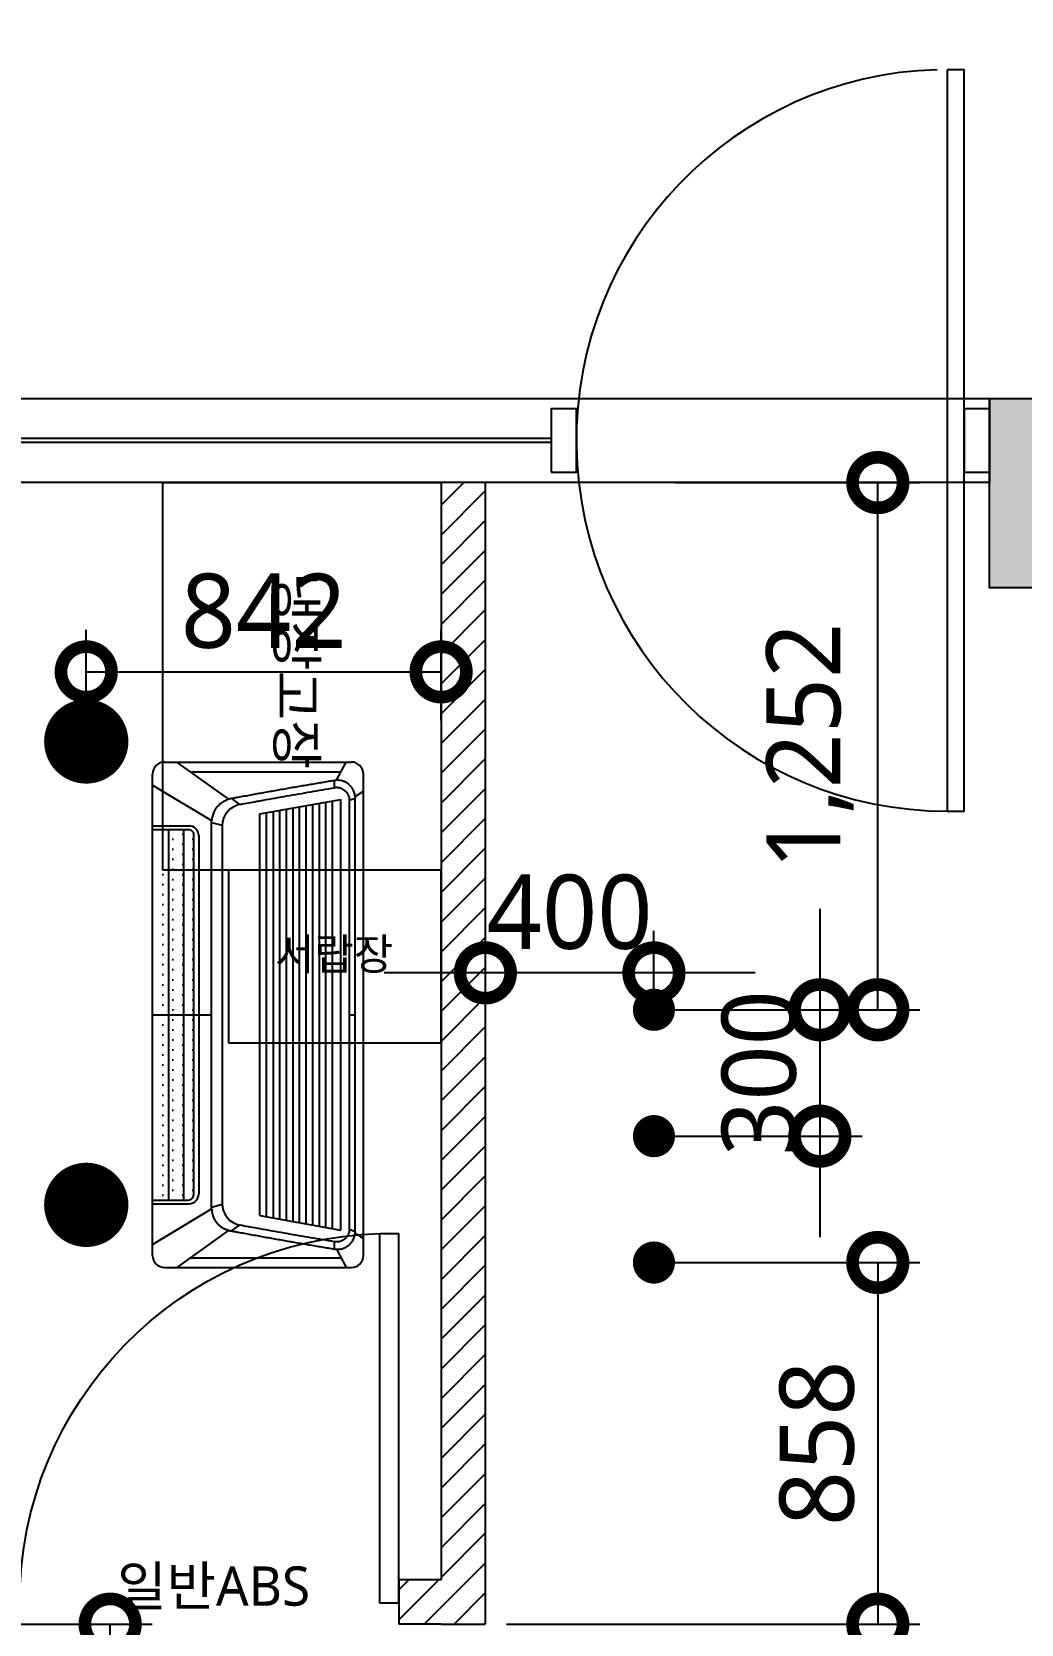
# Model space of a CAD drawing. Header units: metres. Extents: x 11578468 to 47831421, y -58341524 to -14256839.
# Drawn here: x 23747682 to 23750029, y -29037011 to -29033231 of the extents above; entities that cross this region are included whole.
import ezdxf
from ezdxf.enums import TextEntityAlignment as Align

# ---------------------------------------------------------------- set-up
doc = ezdxf.new("R2010")
doc.units = ezdxf.units.M
doc.header["$LTSCALE"] = 50
doc.header["$MEASUREMENT"] = 0
doc.layers.get('0').update_dxf_attribs({"linetype": 'CONTINUOUS'})
doc.layers.get('DEFPOINTS').update_dxf_attribs({"linetype": 'CONTINUOUS'})
doc.layers.add('002_전_다운라이트', color=40, linetype='CONTINUOUS', lineweight=9)
for name, color, linetype in [('03-TEXT', 3, 'CONTINUOUS'), ('CO-DOOR', 8, 'CONTINUOUS'), ('DVM_INDOOR', 7, 'CONTINUOUS'), ('S-DIM', 7, 'CONTINUOUS'), ('wall', 3, 'CONTINUOUS')]:
    doc.layers.add(name, color=color, linetype=linetype)
doc.styles.add('DAWIN', font='NanumSquareR.ttf')
doc.styles.add('맑은 고딕', font='malgun.ttf')
doc.dimstyles.new('80', dxfattribs={"dimscale": 80, "dimtxt": 2.2, "dimasz": 3, "dimexe": 1.25, "dimexo": 0.625, "dimtad": 1, "dimdec": 0, "dimzin": 0, "dimdsep": 46, "dimlunit": 6, "dimtxsty": 'DAWIN', "dimblk1": 'DOTSMALL', "dimblk2": 'DOTSMALL', "dimsah": 1, "dimcen": 0.001, "dimclrd": 1, "dimclre": 1, "dimclrt": 3, "dimadec": 0, "dimazin": 0, "dimtfac": 1, "dimtdec": 0, "dimtix": 1, "dimtmove": 2, "dimatfit": 3, "dimldrblk": 'DOTSMALL', "dimfxl": 1.25, "dimtolj": 1, "dimtzin": 0, "dimarcsym": 0})

# ---------------------------------------------------------------- blocks, each defined once
blk = doc.blocks.new('슬하_전기')
at = {"layer": 'CO-DOOR'}
h = blk.add_hatch(color=256, dxfattribs=at)
h.dxf.hatch_style = 1
h.paths.add_polyline_path([(11573349.8, -14326146.7), (11557549.8, -14326146.7), (11557549.8, -14341751.7), (11557749.8, -14341751.7), (11557749.8, -14341136.7), (11557909.8, -14341136.7), (11557909.8, -14340351.7), (11557749.8, -14340351.7), (11557749.8, -14330996.7), (11560649.8, -14330996.7), (11560649.8, -14330796.7), (11557749.8, -14330796.7), (11557749.8, -14326346.7), (11560449.8, -14326346.7), (11560449.8, -14329796.7), (11560649.8, -14329796.7), (11560649.8, -14326346.7), (11565749.8, -14326346.7), (11565749.8, -14329396.7), (11565949.8, -14329396.7), (11565949.8, -14326346.7), (11569149.8, -14326346.7), (11569149.8, -14329396.7), (11569349.8, -14329396.7), (11569349.8, -14328646.7), (11569949.8, -14328646.7), (11569949.8, -14328557.2), (11569939.8, -14328557.2), (11569939.8, -14328517.2), (11569949.8, -14328446.7), (11569349.8, -14328446.7), (11569349.8, -14326346.7), (11571549.8, -14326346.7), (11571549.8, -14328446.7), (11570949.8, -14328446.7), (11570949.8, -14328517.2), (11570959.8, -14328517.2), (11570959.8, -14328571.7), (11570949.8, -14328571.7), (11570949.8, -14328646.7), (11571749.8, -14328646.7), (11571749.8, -14328151.7), (11574897.8, -14328151.7), (11574897.8, -14327746.7), (11571749.8, -14327746.7), (11571749.8, -14326346.7), (11573349.8, -14326346.7)])
h.paths.add_polyline_path([(11565549.8, -14330996.7), (11570049.8, -14330996.7), (11570049.8, -14330796.7), (11564799.8, -14330796.7), (11564799.8, -14330821.7), (11564799.8, -14330971.7), (11564799.8, -14330996.7), (11564799.8, -14331246.7), (11565549.8, -14331246.7)], flags=17)
h.paths.add_polyline_path([(11571829.8, -14330796.7), (11571549.8, -14330796.7), (11571049.8, -14330796.7), (11571049.8, -14330996.7), (11571049.8, -14331306.7), (11571829.8, -14331306.7)], flags=17)
h.paths.add_polyline_path([(11578227.8, -14326146.7), (11577349.8, -14326146.7), (11577349.8, -14326346.7), (11577349.8, -14326946.7), (11578027.8, -14326946.7), (11578027.8, -14327746.7), (11577547.8, -14327746.7), (11577547.8, -14328046.7), (11578027.8, -14328046.7), (11578027.8, -14328046.7), (11578227.8, -14328046.7)])
h.paths.add_polyline_path([(11578227.8, -14328896.7), (11578077.8, -14328896.7), (11578027.8, -14328896.7), (11578027.8, -14329646.7), (11578227.8, -14329646.7)])
h.paths.add_polyline_path([(11578227.8, -14330196.7), (11578077.8, -14330196.7), (11578027.8, -14330196.7), (11578027.8, -14330355.7), (11577465.8, -14330355.7), (11577465.8, -14331196.7), (11578027.8, -14331196.7), (11578027.8, -14331296.7), (11578227.8, -14331296.7)])
h.paths.add_polyline_path([(11578227.8, -14332526.7), (11578077.8, -14332526.7), (11578027.8, -14332526.7), (11578027.8, -14333091.7), (11578227.8, -14333091.7)])
h.paths.add_polyline_path([(11577949.8, -14337701.7), (11577349.8, -14337701.7), (11577349.8, -14338401.7), (11577949.8, -14338401.7)])
h.paths.add_polyline_path([(11572906.8, -14340321.7), (11572426.8, -14340321.7), (11572426.8, -14341101.7), (11572906.8, -14341101.7)], flags=17)
h.paths.add_polyline_path([(11565399.8, -14340036.7), (11564914.8, -14340036.7), (11564914.8, -14340811.7), (11565399.8, -14340811.7)], flags=17)
h = blk.add_hatch(dxfattribs=at)
h.set_pattern_fill('_USER', color=256, scale=50, angle=45, pattern_type=0)
h.set_pattern_definition([(45, (35200, -25360), (-35.35533906, 35.35533906), [])])
h.paths.add_polyline_path([(11563603.8, -14330996.7), (11563498.8, -14330996.7), (11563498.8, -14333601.7), (11563398.8, -14333601.7), (11563398.8, -14333706.7), (11563498.8, -14333706.7), (11563603.8, -14333706.7)])
h.paths.add_polyline_path([(11559696, -14329805.8), (11559995, -14329805.8), (11559995, -14329603.3), (11559696, -14329603.3)])
h.paths.add_polyline_path([(11567716.8, -14333601.7), (11567616.8, -14333601.7), (11567616.8, -14333706.7), (11567716.8, -14333706.7), (11567821.8, -14333706.7), (11567821.8, -14331376.7), (11567807.3, -14331376.7, -1), (11567732.3, -14331376.7)], flags=17)
for p, q in [((11564799.8, -14330796.7), (11570049.8, -14330796.7)), ((11563759.8, -14330891.7), (11562264.8, -14330891.7)), ((11563759.8, -14330891.7), (11562264.8, -14330891.7)), ((11563759.8, -14330901.7), (11562264.8, -14330901.7)), ((11563759.8, -14330901.7), (11562264.8, -14330901.7)), ((11562838.8, -14331916.7), (11562838.8, -14330996.7)), ((11562838.8, -14330996.7), (11563498.8, -14330996.7)), ((11563498.8, -14330996.7), (11563498.8, -14333601.7)), ((11563498.8, -14330996.7), (11563498.8, -14331916.7)), ((11563603.8, -14330996.7), (11563603.8, -14333706.7)), ((11563759.8, -14330971.7), (11563759.8, -14330971.7)), ((11563498.8, -14331916.7), (11562838.8, -14331916.7)), ((11563498.8, -14331916.7), (11562994.8, -14331916.7)), ((11562994.8, -14331916.7), (11562994.8, -14332326.7)), ((11563498.8, -14332326.7), (11563498.8, -14331916.7)), ((11562994.8, -14332326.7), (11563498.8, -14332326.7)), ((11563398.8, -14333601.7), (11563398.8, -14333706.7)), ((11563498.8, -14333706.7), (11563603.8, -14333706.7))]:
    blk.add_line(p, q, dxfattribs=at)
at = {"layer": 'CO-DOOR', "extrusion": (0, 0, -1)}
for p, q in [((11563353.8, -14332779.2), (11563398.8, -14332779.2)), ((11563353.8, -14333656.7), (11563353.8, -14332779.2)), ((11563398.8, -14333656.7), (11563398.8, -14332779.2)), ((11563398.8, -14333656.7), (11563353.8, -14333656.7))]:
    blk.add_line(p, q, dxfattribs=at)
at = {"layer": 'CO-DOOR'}
for points in [[(11564699.8, -14330016.7), (11564699.8, -14331776.7), (11564739.8, -14331776.7), (11564739.8, -14330016.7)], [(11564699.8, -14330016.7), (11564699.8, -14331776.7), (11564739.8, -14331776.7), (11564739.8, -14330016.7)], [(11560649.8, -14330796.7), (11564799.8, -14330796.7), (11564799.8, -14330996.7), (11560649.8, -14330996.7)], [(11560749.8, -14330796.7), (11564799.8, -14330796.7), (11564799.8, -14330996.7), (11560749.8, -14330996.7)], [(11563759.8, -14330971.7), (11563819.8, -14330971.7), (11563819.8, -14330821.7), (11563759.8, -14330821.7)], [(11563759.8, -14330971.7), (11563819.8, -14330971.7), (11563819.8, -14330821.7), (11563759.8, -14330821.7)], [(11564739.8, -14330971.7), (11564799.8, -14330971.7), (11564799.8, -14330821.7), (11564739.8, -14330821.7)], [(11564739.8, -14330971.7), (11564799.8, -14330971.7), (11564799.8, -14330821.7), (11564739.8, -14330821.7)]]:
    blk.add_lwpolyline(points, close=True, dxfattribs=at)
for points in [[(11565549.8, -14330996.7), (11565549.8, -14331246.7), (11564799.8, -14331246.7), (11564799.8, -14330796.7)], [(11563498.8, -14333601.7), (11563398.8, -14333601.7)], [(11563498.8, -14333706.7), (11563398.8, -14333706.7)]]:
    blk.add_lwpolyline(points, dxfattribs=at)
blk.add_arc((11564700, -14330896.5), 880.2, 91.5733, 269.9892, dxfattribs=at)
blk.add_arc((11564700, -14330896.5), 880.2, 91.5733, 269.9892, dxfattribs=at)
at = {"layer": 'CO-DOOR', "extrusion": (0, 0, -1)}
blk.add_arc((-11563376.3, -14333656.7), 877.5, 0, 88.5307, dxfattribs=at)
at = {"layer": 'CO-DOOR', "style": '맑은 고딕'}
for s, rotation, p in [('냉장고장', 270, (11563156.1, -14331443.2)), ('일반ABS', 360, (11562959.2, -14333616.2))]:
    blk.add_text(s, height=93.33, rotation=rotation, dxfattribs=at).set_placement(p, align=Align.MIDDLE_CENTER)
blk.add_text('서랍장', height=74.67, dxfattribs=at).set_placement((11563244.8, -14332115.9), align=Align.MIDDLE_CENTER)
blk = doc.blocks.new('A$C8d63ac80')
at = {"layer": '002_전_다운라이트', "const_width": 50}
blk.add_lwpolyline([(50, 75, 1), (100, 75, 1)], format="xyb", close=True, dxfattribs=at)
blk = doc.blocks.new('6dlscl')
at = {"layer": '03-TEXT', "color": 10, "const_width": 100}
blk.add_lwpolyline([(11557221.8, -14273734, 1), (11557221.8, -14273834, 1)], format="xyb", close=True, dxfattribs=at)
blk = doc.blocks.new('_DOTSMALL')
at = {"color": 0, "linetype": 'ByBlock', "const_width": 0.5}
blk.add_lwpolyline([(-0.0625, 0, 1), (0.0625, 0, 1)], format="xyb", close=True, dxfattribs=at)
blk = doc.blocks.new('*D2662')
at = {"layer": 'DEFPOINTS', "color": 0}
for p in [(23748652.8, -29034750), (23747810.8, -29034915.2), (23748652.8, -29034915.2)]:
    blk.add_point(p, dxfattribs=at)
at = {"layer": 'S-DIM', "color": 1, "lineweight": -2, "ltscale": 10}
for p, q in [((23747810.8, -29034865.2), (23747810.8, -29034650)), ((23748652.8, -29034865.2), (23748652.8, -29034650)), ((23747810.8, -29034750), (23748652.8, -29034750))]:
    blk.add_line(p, q, dxfattribs=at)
at = {"layer": 'S-DIM', "color": 1, "lineweight": -2, "xscale": 240, "yscale": 240, "zscale": 240, "rotation": 180}
blk.add_blockref('_DOTSMALL', (23747810.8, -29034750), dxfattribs=at)
at = {"layer": 'S-DIM', "color": 1, "lineweight": -2, "xscale": 240, "yscale": 240, "zscale": 240}
blk.add_blockref('_DOTSMALL', (23748652.8, -29034750), dxfattribs=at)
at = {"layer": 'S-DIM', "color": 3, "ltscale": 10, "insert": (23748231.8, -29034606.1), "char_height": 176, "attachment_point": 5, "style": 'DAWIN'}
blk.add_mtext('\\A1;842', dxfattribs=at)
blk = doc.blocks.new('*D2663')
at = {"layer": 'DEFPOINTS', "color": 0}
for p in [(23748757.8, -29035464.6), (23748757.8, -29035552.1), (23749157.8, -29035552.1)]:
    blk.add_point(p, dxfattribs=at)
at = {"layer": 'S-DIM', "color": 1, "lineweight": -2, "ltscale": 10}
for p, q in [((23748757.8, -29035502.1), (23748757.8, -29035364.6)), ((23749157.8, -29035502.1), (23749157.8, -29035364.6)), ((23749397.8, -29035464.6), (23748517.8, -29035464.6))]:
    blk.add_line(p, q, dxfattribs=at)
at = {"layer": 'S-DIM', "color": 1, "lineweight": -2, "xscale": 240, "yscale": 240, "zscale": 240}
blk.add_blockref('_DOTSMALL', (23748757.8, -29035464.6), dxfattribs=at)
at = {"layer": 'S-DIM', "color": 1, "lineweight": -2, "xscale": 240, "yscale": 240, "zscale": 240, "rotation": 180}
blk.add_blockref('_DOTSMALL', (23749157.8, -29035464.6), dxfattribs=at)
at = {"layer": 'S-DIM', "color": 3, "ltscale": 10, "insert": (23748957.8, -29035320.7), "char_height": 176, "attachment_point": 5, "style": 'DAWIN'}
blk.add_mtext('\\A1;400', dxfattribs=at)
blk = doc.blocks.new('*D2664')
at = {"layer": 'DEFPOINTS', "color": 0}
for p in [(23749157.8, -29034300.6), (23749688.9, -29034300.6), (23749157.8, -29035552.1)]:
    blk.add_point(p, dxfattribs=at)
at = {"layer": 'S-DIM', "color": 1, "lineweight": -2, "ltscale": 10}
for p, q in [((23749207.8, -29034300.6), (23749788.9, -29034300.6)), ((23749688.9, -29035552.1), (23749688.9, -29034300.6)), ((23749207.8, -29035552.1), (23749788.9, -29035552.1))]:
    blk.add_line(p, q, dxfattribs=at)
at = {"layer": 'S-DIM', "color": 1, "lineweight": -2, "xscale": 240, "yscale": 240, "zscale": 240}
for p, rotation in [((23749688.9, -29034300.6), 90), ((23749688.9, -29035552.1), 270)]:
    blk.add_blockref('_DOTSMALL', p, dxfattribs=dict(at, rotation=rotation))
at = {"layer": 'S-DIM', "color": 3, "ltscale": 10, "insert": (23749528, -29034926.3), "char_height": 176, "attachment_point": 5, "rotation": 90, "style": 'DAWIN'}
blk.add_mtext('\\A1;1,252', dxfattribs=at)
blk = doc.blocks.new('*D2665')
at = {"layer": 'DEFPOINTS', "color": 0}
for p in [(23749157.8, -29036152.1), (23748757.8, -29037010.6), (23749688.9, -29037010.6)]:
    blk.add_point(p, dxfattribs=at)
at = {"layer": 'S-DIM', "color": 1, "lineweight": -2, "ltscale": 10}
for p, q in [((23749207.8, -29036152.1), (23749788.9, -29036152.1)), ((23749688.9, -29036152.1), (23749688.9, -29037010.6)), ((23748807.8, -29037010.6), (23749788.9, -29037010.6))]:
    blk.add_line(p, q, dxfattribs=at)
at = {"layer": 'S-DIM', "color": 1, "lineweight": -2, "xscale": 240, "yscale": 240, "zscale": 240}
for p, rotation in [((23749688.9, -29036152.1), 90), ((23749688.9, -29037010.6), 270)]:
    blk.add_blockref('_DOTSMALL', p, dxfattribs=dict(at, rotation=rotation))
at = {"layer": 'S-DIM', "color": 3, "ltscale": 10, "insert": (23749545, -29036581.3), "char_height": 176, "attachment_point": 5, "rotation": 90, "style": 'DAWIN'}
blk.add_mtext('\\A1;858', dxfattribs=at)
blk = doc.blocks.new('*D2666')
at = {"layer": 'DEFPOINTS', "color": 0}
for p in [(23749157.8, -29035552.1), (23749157.8, -29035852.1), (23749551.6, -29035852.1)]:
    blk.add_point(p, dxfattribs=at)
at = {"layer": 'S-DIM', "color": 1, "lineweight": -2, "ltscale": 10}
for p, q in [((23749551.6, -29035312.1), (23749551.6, -29036092.1)), ((23749207.8, -29035552.1), (23749651.6, -29035552.1)), ((23749207.8, -29035852.1), (23749651.6, -29035852.1))]:
    blk.add_line(p, q, dxfattribs=at)
at = {"layer": 'S-DIM', "color": 1, "lineweight": -2, "xscale": 240, "yscale": 240, "zscale": 240}
for p, rotation in [((23749551.6, -29035552.1), 270), ((23749551.6, -29035852.1), 90)]:
    blk.add_blockref('_DOTSMALL', p, dxfattribs=dict(at, rotation=rotation))
at = {"layer": 'S-DIM', "color": 3, "ltscale": 10, "insert": (23749407.7, -29035702.1), "char_height": 176, "attachment_point": 5, "rotation": 90, "style": 'DAWIN'}
blk.add_mtext('\\A1;300', dxfattribs=at)
blk = doc.blocks.new('*D2670')
at = {"layer": 'DEFPOINTS', "color": 0}
for p in [(23747472.5, -29037010.6), (23747867.5, -29037010.6), (23747472.5, -29038110.5)]:
    blk.add_point(p, dxfattribs=at)
at = {"layer": 'S-DIM', "color": 1, "lineweight": -2, "ltscale": 10}
for p, q in [((23747522.5, -29037010.6), (23747967.5, -29037010.6)), ((23747867.5, -29038110.5), (23747867.5, -29037010.6)), ((23747522.5, -29038110.5), (23747967.5, -29038110.5))]:
    blk.add_line(p, q, dxfattribs=at)
at = {"layer": 'S-DIM', "color": 1, "lineweight": -2, "xscale": 240, "yscale": 240, "zscale": 240}
for p, rotation in [((23747867.5, -29037010.6), 90), ((23747867.5, -29038110.5), 270)]:
    blk.add_blockref('_DOTSMALL', p, dxfattribs=dict(at, rotation=rotation))
at = {"layer": 'S-DIM', "color": 3, "ltscale": 10, "insert": (23747706.5, -29037560.5), "char_height": 176, "attachment_point": 5, "rotation": 90, "style": 'DAWIN'}
blk.add_mtext('\\A1;1,100', dxfattribs=at)

msp = doc.modelspace()

# ---------------------------------------------------------------- hatches: boundary and pattern name
at = {"layer": 'DVM_INDOOR'}
h = msp.add_hatch(dxfattribs=at)
h.set_pattern_fill('DOTS', color=0, scale=15, angle=90)
h.set_pattern_definition([(90, (23748468.4, -29035563.976), (-23.8125, 11.90625), [0, -23.8125])])
h.paths.add_polyline_path([(23748065.3, -29035136.2, 0.414214), (23748053.3, -29035124.2), (23748041.5, -29035124.2), (23748041.5, -29036003.7), (23748053.3, -29036003.7, 0.414214), (23748065.3, -29035991.7)])
h.paths.add_polyline_path([(23748006.7, -29036003.7), (23748041.5, -29036003.7), (23748041.5, -29035124.2), (23748006.7, -29035124.2)])
h.paths.add_polyline_path([(23747968.3, -29036003.7), (23748006.7, -29036003.7), (23748006.7, -29035124.2), (23747968.3, -29035124.2)])

# ---------------------------------------------------------------- linework, layer by layer
at = {"layer": 'DVM_INDOOR', "color": 0}
for p, q in [((23747996.8, -29034964), (23748439.8, -29034964)), ((23748148.9, -29035052.4), (23748025.8, -29034964)), ((23748404.9, -29035007.3), (23748427.6, -29034964)), ((23747968.3, -29036135.5), (23747968.3, -29034992.5)), ((23748058.3, -29034987.2), (23748415.4, -29034987.2)), ((23748399.8, -29035025.1), (23748399.9, -29035007.8)), ((23748468.3, -29036135.5), (23748468.3, -29034992.5)), ((23747968.3, -29035018.5), (23748108.4, -29035102.9)), ((23748435, -29035054.8), (23748448.8, -29035049.4)), ((23748448.6, -29035045.4), (23748468.3, -29035033.1)), ((23748448.8, -29036078.6), (23748448.8, -29035049.4)), ((23748155.1, -29035050.9), (23748174.5, -29035064.7)), ((23748222.5, -29035087.1), (23748414.9, -29035052.8)), ((23748222.5, -29036040.8), (23748222.5, -29035087.1)), ((23748238.9, -29036043.8), (23748238.9, -29035084.2)), ((23748254.8, -29036046.6), (23748254.8, -29035081.4)), ((23748270.4, -29036049.4), (23748270.4, -29035078.6)), ((23748286, -29036052.1), (23748286, -29035075.8)), ((23748301.4, -29036054.9), (23748301.4, -29035073.1)), ((23748317, -29036057.7), (23748317, -29035070.3)), ((23748332.6, -29036060.5), (23748332.6, -29035067.5)), ((23748348.2, -29036063.2), (23748348.2, -29035064.7)), ((23748364, -29036066), (23748364, -29035061.9)), ((23748379.3, -29036068.8), (23748379.3, -29035059.2)), ((23748394.9, -29036071.6), (23748394.9, -29035056.4)), ((23748414.9, -29036075.1), (23748414.9, -29035052.8)), ((23748435, -29035054.8), (23748435, -29036073.1)), ((23747968.3, -29035115.5), (23748054.7, -29035115.5)), ((23748006.7, -29036003.6), (23748006.7, -29035124.2)), ((23748041.5, -29035124.2), (23748041.5, -29036003.7)), ((23748108.4, -29036025), (23748108.4, -29035103.1)), ((23748108.4, -29035107.3), (23748133.6, -29035114.2)), ((23748133.6, -29035115.5), (23748133.6, -29036012.4)), ((23748077.7, -29035138.5), (23748077.7, -29035989.6)), ((23747968.9, -29035564), (23748108.4, -29035564)), ((23748435, -29035564), (23748448.8, -29035564)), ((23747968.3, -29036012.4), (23748054.7, -29036012.4)), ((23747968.3, -29036109.5), (23748108.4, -29036025)), ((23748108.4, -29036020.7), (23748133.6, -29036013.8)), ((23748155.1, -29036077), (23748174.5, -29036063.3)), ((23748222.5, -29036040.8), (23748414.9, -29036075.1)), ((23748148.9, -29036075.5), (23748025.8, -29036164)), ((23748399.9, -29036120.1), (23748399.9, -29036102.9)), ((23748435, -29036073.1), (23748448.8, -29036078.6)), ((23748448.6, -29036082.6), (23748468.3, -29036094.9)), ((23748058.3, -29036140.8), (23748415.5, -29036140.8)), ((23748404.9, -29036120.7), (23748427.7, -29036164)), ((23747996.8, -29036164), (23748439.8, -29036164))]:
    msp.add_line(p, q, dxfattribs=at)
for points in [[(23747968.3, -29035124.2), (23748053.3, -29035124.2, -0.414214), (23748065.3, -29035136.2), (23748065.3, -29035991.8)], [(23747968.3, -29036003.7), (23748053.3, -29036003.7, 0.414214), (23748065.3, -29035991.7)]]:
    msp.add_lwpolyline(points, format="xyb", dxfattribs=at)
for centre, radius, start, end in [((23747996.8, -29034992.5), 28.5, 90, 179.9991), ((23748439.8, -29034992.5), 28.5, 359.9829, 89.9972), ((23748185.6, -29035115.5), 52, 100.4498, 180), ((23748054.7, -29035138.5), 23, 0, 90), ((23748054.7, -29035989.4), 23, 270, 0), ((23748185.6, -29036012.4), 52, 180, 259.5496), ((23747996.8, -29036135.5), 28.5, 179.9991, 270), ((23748439.8, -29036135.5), 28.5, 269.9972, 359.9829)]:
    msp.add_arc(centre, radius, start, end, dxfattribs=at)
for points, knots in [([(23748399.9, -29035007.8), (23748389.6, -29035009.5), (23748369.2, -29035013), (23748338.7, -29035018.2), (23748318.5, -29035021.7), (23748308.4, -29035023.4)], [0, 0, 0, 0, 0.334987, 0.669974, 1, 1, 1, 1]), ([(23748404.9, -29035007.3), (23748404.7, -29035007.3), (23748403, -29035007.4), (23748401.4, -29035007.6), (23748399.9, -29035007.8)], [0, 0, 0, 0, 0.101779, 1, 1, 1, 1]), ([(23748424.6, -29035011.2), (23748422.5, -29035010.2), (23748418.8, -29035008.8), (23748413.5, -29035007.7), (23748409.7, -29035007.3), (23748406.9, -29035007.2), (23748405.5, -29035007.3), (23748404.9, -29035007.3)], [0, 0, 0, 0, 0.34983, 0.57506, 0.800291, 0.912906, 1, 1, 1, 1]), ([(23748448.6, -29035045.4), (23748448.6, -29035045.2), (23748448.5, -29035044.2), (23748448.3, -29035042.5), (23748447.5, -29035038), (23748445.8, -29035032.9), (23748443.3, -29035028.2), (23748441.7, -29035025.6), (23748440.3, -29035023.8), (23748438.9, -29035022), (23748437.4, -29035020.3), (23748436, -29035019), (23748434.9, -29035017.9), (23748434, -29035017.2), (23748433.2, -29035016.4), (23748432, -29035015.5), (23748429.8, -29035014), (23748427.2, -29035012.4), (23748425.3, -29035011.4), (23748424.6, -29035011.2)], [0, 0, 0, 0, 0.01327, 0.065496, 0.117721, 0.326624, 0.431075, 0.483301, 0.535527, 0.587752, 0.639978, 0.692204, 0.718316, 0.744429, 0.770542, 0.796655, 0.84888, 0.953332, 1, 1, 1, 1]), ([(23748308.4, -29035023.4), (23748308.3, -29035023.4), (23748297.9, -29035025.2), (23748277.4, -29035028.8), (23748246.8, -29035034.2), (23748216.2, -29035039.7), (23748190.7, -29035044.4), (23748172.9, -29035047.6), (23748162.7, -29035049.5), (23748157.6, -29035050.5), (23748155.1, -29035050.9)], [0, 0, 0, 0, 0.002953, 0.202362, 0.401772, 0.601181, 0.800591, 0.900295, 0.950148, 1, 1, 1, 1]), ([(23748215.2, -29035057.2), (23748220.4, -29035056.3), (23748235, -29035053.7), (23748258.9, -29035049.4), (23748287.1, -29035044.4), (23748315.3, -29035039.5), (23748343.5, -29035034.6), (23748371.6, -29035029.8), (23748390.4, -29035026.6), (23748399.8, -29035025.1)], [0, 0, 0, 0, 0.084285, 0.236904, 0.389524, 0.542143, 0.694762, 0.847381, 1, 1, 1, 1]), ([(23748419.4, -29035028.4), (23748419.2, -29035028.3), (23748417.1, -29035027.2), (23748413.9, -29035025.9), (23748409.6, -29035025), (23748406.9, -29035024.7), (23748404.7, -29035024.6), (23748402.5, -29035024.7), (23748400.9, -29035024.9), (23748399.8, -29035025.1)], [0, 0, 0, 0, 0.029129, 0.352752, 0.514564, 0.676376, 0.757282, 0.838188, 1, 1, 1, 1]), ([(23748419.4, -29035028.4), (23748420.2, -29035028.8), (23748421.4, -29035029.6), (23748422.8, -29035030.6), (23748423.7, -29035031.3), (23748424.3, -29035031.8), (23748424.9, -29035032.3), (23748425.7, -29035033.1), (23748426.7, -29035034), (23748427.8, -29035035.2), (23748428.8, -29035036.5), (23748429.8, -29035037.8), (23748431, -29035039.7), (23748432.7, -29035043.1), (23748434, -29035046.7), (23748434.6, -29035049.9), (23748434.8, -29035051.5), (23748435, -29035053.2), (23748435, -29035054.3), (23748435, -29035054.8)], [0, 0, 0, 0, 0.083502, 0.134418, 0.159876, 0.185335, 0.210793, 0.236251, 0.287168, 0.338084, 0.389001, 0.439918, 0.490834, 0.592667, 0.796334, 0.84725, 0.898167, 0.949083, 1, 1, 1, 1]), ([(23748448.6, -29035045.4), (23748448.7, -29035046), (23748448.8, -29035047.3), (23748448.8, -29035048.6), (23748448.8, -29035049.4)], [0, 0, 0, 0, 0.427232, 1, 1, 1, 1]), ([(23748148.9, -29035052.4), (23748148.6, -29035052.5), (23748147.4, -29035052.9), (23748143.2, -29035054.4), (23748136.4, -29035057.6), (23748129.6, -29035062.4), (23748124.8, -29035066.9), (23748121.4, -29035070.6), (23748118.4, -29035074.5), (23748114.9, -29035080.1), (23748112.1, -29035086.2), (23748110.1, -29035092.5), (23748109.2, -29035096.5), (23748108.7, -29035099.8), (23748108.5, -29035101.7), (23748108.4, -29035102.8), (23748108.4, -29035103.1)], [0, 0, 0, 0, 0.016085, 0.052074, 0.196028, 0.339981, 0.411958, 0.483935, 0.555912, 0.627889, 0.771843, 0.84382, 0.915797, 0.951785, 0.987774, 1, 1, 1, 1]), ([(23748155.1, -29035050.9), (23748153.4, -29035051.2), (23748151.4, -29035051.7), (23748149.4, -29035052.3), (23748148.9, -29035052.4)], [0, 0, 0, 0, 0.783378, 1, 1, 1, 1]), ([(23748108.4, -29036025), (23748108.4, -29036025), (23748108.4, -29036025.1), (23748108.4, -29036025.3), (23748108.4, -29036025.4), (23748108.4, -29036025.5), (23748108.4, -29036025.6), (23748108.4, -29036025.7), (23748108.5, -29036025.9), (23748108.5, -29036026), (23748108.5, -29036026.1), (23748108.5, -29036026.2), (23748108.5, -29036026.4), (23748108.5, -29036026.5), (23748108.5, -29036026.6), (23748108.5, -29036026.7), (23748108.5, -29036026.8), (23748108.5, -29036027), (23748108.5, -29036027.1), (23748108.5, -29036027.2), (23748108.5, -29036027.3), (23748108.5, -29036027.5), (23748108.5, -29036027.6), (23748108.6, -29036027.7), (23748108.6, -29036027.8), (23748108.6, -29036028), (23748108.6, -29036028.1), (23748108.6, -29036028.2), (23748108.6, -29036028.3), (23748108.6, -29036028.4), (23748108.6, -29036028.6), (23748108.6, -29036028.7), (23748108.7, -29036028.8), (23748108.7, -29036028.9), (23748108.7, -29036029.1), (23748108.7, -29036029.2), (23748108.7, -29036029.3), (23748108.7, -29036029.4), (23748108.7, -29036029.5), (23748108.7, -29036029.7), (23748108.8, -29036029.8), (23748108.8, -29036030.3), (23748108.9, -29036031.1), (23748109.1, -29036032.1), (23748109.2, -29036032.9), (23748109.3, -29036033.5), (23748109.3, -29036033.7), (23748109.4, -29036033.8), (23748109.4, -29036033.9), (23748109.4, -29036034), (23748109.4, -29036034.1), (23748109.4, -29036034.3), (23748109.5, -29036034.7), (23748109.7, -29036035.4), (23748109.9, -29036036.3), (23748110.1, -29036037.1), (23748110.2, -29036037.7), (23748110.4, -29036038.2), (23748110.5, -29036038.6), (23748110.6, -29036039), (23748110.7, -29036039.4), (23748110.8, -29036039.7), (23748110.9, -29036040), (23748110.9, -29036040.2), (23748111, -29036040.3), (23748111, -29036040.4), (23748111, -29036040.4), (23748111.1, -29036040.6), (23748111.2, -29036040.9), (23748111.3, -29036041.2), (23748111.4, -29036041.6), (23748111.5, -29036041.8), (23748111.6, -29036042), (23748111.6, -29036042.1), (23748111.6, -29036042.3), (23748111.7, -29036042.4), (23748111.8, -29036042.6), (23748111.9, -29036043), (23748112.1, -29036043.5), (23748112.4, -29036044.1), (23748112.6, -29036044.7), (23748112.9, -29036045.3), (23748113.1, -29036045.8), (23748113.2, -29036046.1), (23748113.3, -29036046.3), (23748113.4, -29036046.6), (23748113.5, -29036046.8), (23748113.6, -29036046.9), (23748113.7, -29036047.1), (23748113.8, -29036047.3), (23748113.9, -29036047.6), (23748114, -29036047.8), (23748114.2, -29036048.1), (23748114.3, -29036048.3), (23748114.4, -29036048.5), (23748114.5, -29036048.7), (23748114.7, -29036049.1), (23748114.8, -29036049.3), (23748115, -29036049.6), (23748115.2, -29036050), (23748115.4, -29036050.4), (23748115.6, -29036050.6), (23748115.8, -29036051), (23748116.1, -29036051.5), (23748116.4, -29036052.1), (23748116.7, -29036052.6), (23748117, -29036053), (23748117.3, -29036053.5), (23748117.6, -29036053.9), (23748117.8, -29036054.2), (23748118, -29036054.5), (23748118.2, -29036054.7), (23748118.3, -29036054.9), (23748118.5, -29036055.2), (23748118.8, -29036055.6), (23748119.1, -29036056), (23748119.3, -29036056.3), (23748119.5, -29036056.5), (23748119.6, -29036056.7), (23748119.7, -29036056.8), (23748119.8, -29036056.9), (23748119.8, -29036057), (23748119.9, -29036057), (23748119.9, -29036057), (23748119.9, -29036057.1), (23748120, -29036057.1), (23748120, -29036057.1), (23748120, -29036057.2), (23748120, -29036057.2), (23748120, -29036057.2), (23748120, -29036057.2), (23748120, -29036057.2), (23748120, -29036057.2), (23748120, -29036057.2), (23748120, -29036057.2), (23748120, -29036057.2), (23748120, -29036057.2), (23748120, -29036057.2), (23748120, -29036057.2), (23748120, -29036057.2), (23748120, -29036057.2), (23748120, -29036057.2), (23748120, -29036057.2), (23748120, -29036057.2), (23748120, -29036057.2), (23748120, -29036057.2), (23748120, -29036057.2), (23748120, -29036057.2), (23748120, -29036057.2), (23748120, -29036057.2), (23748120, -29036057.2), (23748120, -29036057.2), (23748120, -29036057.2), (23748120, -29036057.2), (23748120, -29036057.2), (23748120, -29036057.2), (23748120, -29036057.2), (23748120, -29036057.2), (23748120, -29036057.2), (23748120, -29036057.2), (23748120, -29036057.2), (23748120, -29036057.2), (23748120, -29036057.2), (23748120, -29036057.2), (23748120, -29036057.2), (23748120, -29036057.2), (23748120, -29036057.2), (23748120, -29036057.2), (23748120, -29036057.2), (23748120, -29036057.2), (23748120, -29036057.2), (23748120, -29036057.2), (23748120, -29036057.2), (23748120, -29036057.2), (23748120, -29036057.2), (23748120, -29036057.2), (23748120, -29036057.2), (23748120, -29036057.2), (23748120, -29036057.2), (23748120, -29036057.2), (23748120.1, -29036057.2), (23748120.1, -29036057.2), (23748120.1, -29036057.3), (23748120.1, -29036057.3), (23748120.2, -29036057.4), (23748120.3, -29036057.5), (23748120.3, -29036057.5), (23748120.4, -29036057.6), (23748120.4, -29036057.7), (23748120.5, -29036057.8), (23748120.6, -29036057.9), (23748120.7, -29036058), (23748120.8, -29036058.2), (23748120.9, -29036058.3), (23748121, -29036058.4), (23748121.1, -29036058.5), (23748121.2, -29036058.6), (23748121.3, -29036058.8), (23748121.4, -29036058.9), (23748121.5, -29036059), (23748121.7, -29036059.1), (23748121.8, -29036059.2), (23748121.9, -29036059.4), (23748122, -29036059.5), (23748122.1, -29036059.6), (23748122.2, -29036059.7), (23748122.3, -29036059.8), (23748122.4, -29036059.9), (23748122.5, -29036060.1), (23748122.6, -29036060.2), (23748122.7, -29036060.3), (23748122.8, -29036060.4), (23748122.9, -29036060.5), (23748123, -29036060.6), (23748123.2, -29036060.8), (23748123.3, -29036060.9), (23748123.4, -29036061), (23748123.5, -29036061.1), (23748123.6, -29036061.2), (23748123.7, -29036061.3), (23748123.8, -29036061.4), (23748123.9, -29036061.6), (23748124.1, -29036061.7), (23748124.2, -29036061.8), (23748124.3, -29036061.9), (23748124.4, -29036062), (23748124.5, -29036062.1), (23748124.6, -29036062.2), (23748124.7, -29036062.3), (23748124.9, -29036062.4), (23748125, -29036062.6), (23748125.1, -29036062.7), (23748125.2, -29036062.8), (23748125.3, -29036062.9), (23748125.4, -29036063), (23748125.5, -29036063.1), (23748125.7, -29036063.2), (23748125.8, -29036063.3), (23748125.9, -29036063.4), (23748126, -29036063.5), (23748126.1, -29036063.6), (23748126.3, -29036063.7), (23748126.4, -29036063.8), (23748126.5, -29036063.9), (23748126.6, -29036064.1), (23748126.7, -29036064.2), (23748126.9, -29036064.3), (23748127, -29036064.4), (23748127.1, -29036064.5), (23748127.2, -29036064.6), (23748127.3, -29036064.7), (23748127.5, -29036064.8), (23748127.6, -29036064.9), (23748127.8, -29036065.1), (23748128, -29036065.2), (23748128.1, -29036065.3), (23748128.2, -29036065.4), (23748128.3, -29036065.5), (23748128.4, -29036065.6), (23748128.6, -29036065.7), (23748128.8, -29036065.8), (23748128.9, -29036066), (23748129.1, -29036066.1), (23748129.3, -29036066.3), (23748129.5, -29036066.4), (23748129.7, -29036066.5), (23748129.9, -29036066.7), (23748130.1, -29036066.8), (23748130.3, -29036067), (23748130.5, -29036067.1), (23748130.7, -29036067.2), (23748130.8, -29036067.3), (23748130.9, -29036067.4), (23748130.9, -29036067.4), (23748131, -29036067.5), (23748131, -29036067.5), (23748131.1, -29036067.5), (23748131.1, -29036067.5), (23748131.1, -29036067.6), (23748131.1, -29036067.6), (23748131.2, -29036067.6), (23748131.2, -29036067.6), (23748131.2, -29036067.6), (23748131.2, -29036067.6), (23748131.2, -29036067.6), (23748131.2, -29036067.6), (23748131.2, -29036067.6), (23748131.2, -29036067.6), (23748131.2, -29036067.6), (23748131.2, -29036067.6), (23748131.2, -29036067.6), (23748131.2, -29036067.6), (23748131.2, -29036067.6), (23748131.2, -29036067.6), (23748131.2, -29036067.6), (23748131.2, -29036067.6), (23748131.2, -29036067.6), (23748131.2, -29036067.6), (23748131.2, -29036067.6), (23748131.2, -29036067.6), (23748131.2, -29036067.6), (23748131.2, -29036067.6), (23748131.2, -29036067.6), (23748131.2, -29036067.6), (23748131.2, -29036067.6), (23748131.2, -29036067.6), (23748131.2, -29036067.6), (23748131.2, -29036067.6), (23748131.2, -29036067.6), (23748131.2, -29036067.6), (23748131.2, -29036067.6), (23748131.2, -29036067.6), (23748131.2, -29036067.6), (23748131.2, -29036067.6), (23748131.2, -29036067.6), (23748131.2, -29036067.6), (23748131.3, -29036067.7), (23748131.4, -29036067.7), (23748131.5, -29036067.8), (23748131.6, -29036067.9), (23748131.7, -29036068), (23748131.9, -29036068.1), (23748132, -29036068.1), (23748132.1, -29036068.2), (23748132.2, -29036068.3), (23748132.4, -29036068.4), (23748132.5, -29036068.5), (23748132.6, -29036068.5), (23748132.7, -29036068.6), (23748132.8, -29036068.7), (23748132.9, -29036068.7), (23748133.2, -29036068.9), (23748133.6, -29036069.2), (23748134.3, -29036069.6), (23748135, -29036070), (23748135.6, -29036070.3), (23748136, -29036070.6), (23748136.2, -29036070.7), (23748136.3, -29036070.7), (23748136.3, -29036070.7), (23748136.4, -29036070.8), (23748136.4, -29036070.8), (23748136.6, -29036070.9), (23748136.8, -29036071), (23748137.1, -29036071.1), (23748137.4, -29036071.3), (23748137.7, -29036071.5), (23748138, -29036071.6), (23748138.4, -29036071.8), (23748138.7, -29036071.9), (23748139, -29036072), (23748139.2, -29036072.1), (23748139.4, -29036072.2), (23748139.5, -29036072.3), (23748139.6, -29036072.3), (23748139.8, -29036072.4), (23748140, -29036072.5), (23748140.5, -29036072.7), (23748141, -29036072.9), (23748141.5, -29036073.1), (23748142, -29036073.3), (23748142.4, -29036073.5), (23748142.7, -29036073.6), (23748142.9, -29036073.7), (23748143, -29036073.7), (23748143.2, -29036073.8), (23748143.4, -29036073.9), (23748143.6, -29036073.9), (23748143.8, -29036074), (23748144, -29036074.1), (23748144.1, -29036074.1), (23748144.3, -29036074.2), (23748144.4, -29036074.2), (23748144.6, -29036074.3), (23748144.7, -29036074.3), (23748144.8, -29036074.4), (23748145, -29036074.4), (23748145.1, -29036074.5), (23748145.3, -29036074.5), (23748145.5, -29036074.6), (23748145.6, -29036074.6), (23748145.8, -29036074.7), (23748146, -29036074.7), (23748146.1, -29036074.8), (23748146.3, -29036074.8), (23748146.5, -29036074.9), (23748146.7, -29036074.9), (23748146.9, -29036075), (23748147, -29036075), (23748147.2, -29036075.1), (23748147.4, -29036075.1), (23748147.6, -29036075.2), (23748147.8, -29036075.2), (23748148.1, -29036075.3), (23748148.3, -29036075.4), (23748148.5, -29036075.4), (23748148.7, -29036075.5), (23748148.8, -29036075.5), (23748148.9, -29036075.5)], [0, 0, 0, 0, 0.001765, 0.003529, 0.005294, 0.007059, 0.008823, 0.010588, 0.012352, 0.014116, 0.015881, 0.017645, 0.019409, 0.021173, 0.022937, 0.024702, 0.026466, 0.028229, 0.029993, 0.031757, 0.033521, 0.035285, 0.037049, 0.038812, 0.040576, 0.042339, 0.044103, 0.045866, 0.04763, 0.049393, 0.051156, 0.05292, 0.054683, 0.056446, 0.058209, 0.059972, 0.061735, 0.063498, 0.065261, 0.067024, 0.068787, 0.07055, 0.088059, 0.10292, 0.115137, 0.124712, 0.126163, 0.127325, 0.1283, 0.12944, 0.131236, 0.133687, 0.136794, 0.151003, 0.163408, 0.174911, 0.186415, 0.19159, 0.197106, 0.202964, 0.209163, 0.215479, 0.219883, 0.221884, 0.22343, 0.224162, 0.225102, 0.227168, 0.231141, 0.237019, 0.24311, 0.247247, 0.24943, 0.251369, 0.252721, 0.254965, 0.258103, 0.262133, 0.271962, 0.28166, 0.291227, 0.300577, 0.307976, 0.312744, 0.315759, 0.320727, 0.323148, 0.325851, 0.328835, 0.332101, 0.335648, 0.339476, 0.343585, 0.347976, 0.34952, 0.354132, 0.360503, 0.364934, 0.3672, 0.375692, 0.383432, 0.384919, 0.389345, 0.400385, 0.40996, 0.418507, 0.426067, 0.432913, 0.441712, 0.447274, 0.451798, 0.455285, 0.458528, 0.464582, 0.469833, 0.478168, 0.484251, 0.486843, 0.490174, 0.493625, 0.495107, 0.495342, 0.496042, 0.496945, 0.497789, 0.498575, 0.499303, 0.499369, 0.499564, 0.499758, 0.499824, 0.499828, 0.499832, 0.499836, 0.49984, 0.499843, 0.499846, 0.499849, 0.499852, 0.499854, 0.499857, 0.49986, 0.499863, 0.499866, 0.499869, 0.499872, 0.499875, 0.499878, 0.499881, 0.499883, 0.499886, 0.499889, 0.499892, 0.499895, 0.499898, 0.499901, 0.499904, 0.499907, 0.499909, 0.499912, 0.499915, 0.499918, 0.499921, 0.499924, 0.499927, 0.49993, 0.499933, 0.499936, 0.499938, 0.499941, 0.499944, 0.499947, 0.49995, 0.499953, 0.499956, 0.499959, 0.499961, 0.499996, 0.500092, 0.500252, 0.500475, 0.500762, 0.501113, 0.502574, 0.503909, 0.505116, 0.50626, 0.507404, 0.508548, 0.510836, 0.513123, 0.515411, 0.517699, 0.519986, 0.522274, 0.524561, 0.526848, 0.529136, 0.531423, 0.53371, 0.535997, 0.538283, 0.54057, 0.542857, 0.545143, 0.54743, 0.549716, 0.552003, 0.554289, 0.556575, 0.558861, 0.561147, 0.563433, 0.565719, 0.568004, 0.57029, 0.572575, 0.574861, 0.577146, 0.579431, 0.581716, 0.584001, 0.586286, 0.588571, 0.590856, 0.59314, 0.595425, 0.597709, 0.599994, 0.602278, 0.604562, 0.606846, 0.60913, 0.611414, 0.613697, 0.615981, 0.618264, 0.620547, 0.622831, 0.625114, 0.627397, 0.62968, 0.631963, 0.634245, 0.636528, 0.63881, 0.641092, 0.643375, 0.645657, 0.647939, 0.65022, 0.652502, 0.655924, 0.659347, 0.661628, 0.663909, 0.66619, 0.668471, 0.670751, 0.673032, 0.676452, 0.679873, 0.683293, 0.686713, 0.690132, 0.693551, 0.69697, 0.700388, 0.703806, 0.707224, 0.710641, 0.714058, 0.714644, 0.715261, 0.71591, 0.716591, 0.717303, 0.718046, 0.718679, 0.719061, 0.719192, 0.719206, 0.719223, 0.719241, 0.719259, 0.719276, 0.719294, 0.719312, 0.719329, 0.719347, 0.719365, 0.719382, 0.7194, 0.719418, 0.719436, 0.719453, 0.719471, 0.719489, 0.719506, 0.719524, 0.719542, 0.719559, 0.719577, 0.719595, 0.719612, 0.71963, 0.719648, 0.719665, 0.719683, 0.719701, 0.719718, 0.719735, 0.719749, 0.719791, 0.719989, 0.720573, 0.721543, 0.722899, 0.724641, 0.72677, 0.729069, 0.73132, 0.733522, 0.735676, 0.737782, 0.739839, 0.741848, 0.743808, 0.74572, 0.747584, 0.749399, 0.751166, 0.761606, 0.772047, 0.783331, 0.796306, 0.801854, 0.804022, 0.805127, 0.806011, 0.806392, 0.80762, 0.810133, 0.813931, 0.81881, 0.823809, 0.828807, 0.833806, 0.838804, 0.843801, 0.848798, 0.852287, 0.855003, 0.856944, 0.858113, 0.859639, 0.864676, 0.87128, 0.879454, 0.889196, 0.896415, 0.902323, 0.906921, 0.909055, 0.911516, 0.914305, 0.917422, 0.920866, 0.924638, 0.926547, 0.928505, 0.930513, 0.93257, 0.934676, 0.936831, 0.939035, 0.941289, 0.943592, 0.945944, 0.948345, 0.950796, 0.953296, 0.955845, 0.958443, 0.961091, 0.963788, 0.966534, 0.96933, 0.972175, 0.975069, 0.978013, 0.981006, 0.984048, 0.98714, 0.990281, 0.993471, 0.996711, 1, 1, 1, 1]), ([(23748148.9, -29036075.5), (23748149.4, -29036075.6), (23748151.4, -29036076.2), (23748153.4, -29036076.7), (23748155.1, -29036077)], [0, 0, 0, 0, 0.216622, 1, 1, 1, 1]), ([(23748155.1, -29036077), (23748157.6, -29036077.5), (23748162.7, -29036078.4), (23748172.9, -29036080.3), (23748190.7, -29036083.6), (23748216.2, -29036088.2), (23748246.8, -29036093.7), (23748277.4, -29036099.1), (23748308, -29036104.5), (23748338.6, -29036109.8), (23748369.2, -29036115), (23748389.6, -29036118.4), (23748399.9, -29036120.1)], [0, 0, 0, 0, 0.03125, 0.0625, 0.125, 0.25, 0.375, 0.5, 0.625, 0.75, 0.875, 1, 1, 1, 1]), ([(23748399.8, -29036102.9), (23748390.4, -29036101.3), (23748371.6, -29036098.2), (23748343.5, -29036093.4), (23748315.3, -29036088.5), (23748287.1, -29036083.6), (23748258.9, -29036078.6), (23748235, -29036074.3), (23748220.4, -29036071.7), (23748215.2, -29036070.7)], [0, 0, 0, 0, 0.152619, 0.305238, 0.457857, 0.610476, 0.763096, 0.915715, 1, 1, 1, 1]), ([(23748419.4, -29036099.5), (23748419.2, -29036099.6), (23748417.1, -29036100.8), (23748413.9, -29036102.1), (23748409.6, -29036103), (23748406.9, -29036103.3), (23748404.7, -29036103.3), (23748402.5, -29036103.3), (23748400.9, -29036103.1), (23748399.8, -29036102.9)], [0, 0, 0, 0, 0.029129, 0.352752, 0.514564, 0.676376, 0.757282, 0.838188, 1, 1, 1, 1]), ([(23748435, -29036073.1), (23748435, -29036073.7), (23748435, -29036074.8), (23748434.8, -29036076.4), (23748434.6, -29036078), (23748434, -29036081.3), (23748432.7, -29036084.9), (23748431, -29036088.3), (23748429.8, -29036090.1), (23748428.8, -29036091.4), (23748427.8, -29036092.7), (23748426.7, -29036093.9), (23748425.7, -29036094.9), (23748424.9, -29036095.6), (23748424.3, -29036096.2), (23748423.7, -29036096.7), (23748422.8, -29036097.4), (23748421.4, -29036098.4), (23748420.2, -29036099.1), (23748419.4, -29036099.5)], [0, 0, 0, 0, 0.050917, 0.101833, 0.15275, 0.203666, 0.407333, 0.509166, 0.560082, 0.610999, 0.661916, 0.712832, 0.763749, 0.789207, 0.814665, 0.840124, 0.865582, 0.916498, 1, 1, 1, 1]), ([(23748424.6, -29036116.8), (23748425.3, -29036116.5), (23748427.2, -29036115.5), (23748429.8, -29036114), (23748432, -29036112.4), (23748433.2, -29036111.5), (23748434, -29036110.8), (23748434.9, -29036110), (23748436, -29036109), (23748437.4, -29036107.6), (23748438.9, -29036105.9), (23748440.3, -29036104.2), (23748441.7, -29036102.3), (23748443.3, -29036099.7), (23748445.8, -29036095), (23748447.5, -29036089.9), (23748448.3, -29036085.4), (23748448.5, -29036083.7), (23748448.6, -29036082.8), (23748448.6, -29036082.6)], [0, 0, 0, 0, 0.046668, 0.15112, 0.203345, 0.229458, 0.255571, 0.281684, 0.307796, 0.360022, 0.412248, 0.464473, 0.516699, 0.568925, 0.673376, 0.882279, 0.934504, 0.98673, 1, 1, 1, 1]), ([(23748448.6, -29036082.6), (23748448.7, -29036082), (23748448.8, -29036080.7), (23748448.8, -29036079.3), (23748448.8, -29036078.6)], [0, 0, 0, 0, 0.427232, 1, 1, 1, 1]), ([(23748399.9, -29036120.1), (23748401.4, -29036120.4), (23748403, -29036120.6), (23748404.7, -29036120.7), (23748404.9, -29036120.7)], [0, 0, 0, 0, 0.898221, 1, 1, 1, 1]), ([(23748404.9, -29036120.7), (23748405.5, -29036120.7), (23748406.9, -29036120.7), (23748409.7, -29036120.7), (23748413.5, -29036120.3), (23748418.8, -29036119.1), (23748422.5, -29036117.8), (23748424.6, -29036116.8)], [0, 0, 0, 0, 0.087094, 0.199709, 0.42494, 0.65017, 1, 1, 1, 1])]:
    msp.add_open_spline(points, degree=3, knots=knots, dxfattribs=at)
for points in [[(23748176.1, -29035064.4), (23748189.2, -29035062), (23748202.2, -29035059.6), (23748215.2, -29035057.2)], [(23748215.2, -29036070.7), (23748202.2, -29036068.4), (23748189.2, -29036066), (23748176.1, -29036063.6)]]:
    msp.add_open_spline(points, degree=3, dxfattribs=at)

# ---------------------------------------------------------------- block references
for p in [(12190589, -14761131.2), (12190589, -14762231.2)]:
    msp.add_blockref('6dlscl', p)
at = {"layer": '002_전_다운라이트', "rotation": 270}
for p in [(23749082.8, -29035477.1), (23749082.8, -29035777.1), (23749082.8, -29036077.1)]:
    msp.add_blockref('A$C8d63ac80', p, dxfattribs=at)
at = {"layer": 'wall'}
msp.add_blockref('슬하_전기', (12185153.9, -14703303.9), dxfattribs=at)

# ---------------------------------------------------------------- dimensions: what is measured, and where the dimension line sits
at = {"layer": 'S-DIM', "ltscale": 10}
for base, p1, p2, picture, middle in [((23749688.9271, -29034300.5666), (23749157.7942, -29035552.1234), (23749157.7942, -29034300.5666), '*D2664', (23749527.9542, -29034926.345)), ((23749551.6, -29035852.1), (23749157.8, -29035552.1), (23749157.8, -29035852.1), '*D2666', (23749407.7, -29035702.1)), ((23749688.9271, -29037010.5666), (23749157.7942, -29036152.1234), (23748757.7942, -29037010.5666), '*D2665', (23749545.0269, -29036581.345)), ((23747867.5, -29037010.6), (23747472.5, -29038110.5), (23747472.5, -29037010.6), '*D2670', (23747706.5, -29037560.5))]:
    dim = msp.add_linear_dim(base=base, p1=p1, p2=p2, angle=90, dimstyle='80', dxfattribs=at)
    dim.commit()
    dim.dimension.update_dxf_attribs({"geometry": picture, "text_midpoint": middle})
for base, p1, p2, picture, middle in [((23748652.8, -29034750), (23747810.8, -29034915.2), (23748652.8, -29034915.2), '*D2662', (23748231.8, -29034606.1)), ((23748757.8, -29035464.6), (23749157.8, -29035552.1), (23748757.8, -29035552.1), '*D2663', (23748957.8, -29035320.7))]:
    dim = msp.add_linear_dim(base=base, p1=p1, p2=p2, dimstyle='80', dxfattribs=at)
    dim.commit()
    dim.dimension.update_dxf_attribs({"geometry": picture, "text_midpoint": middle})

doc.saveas('drawing.dxf')
